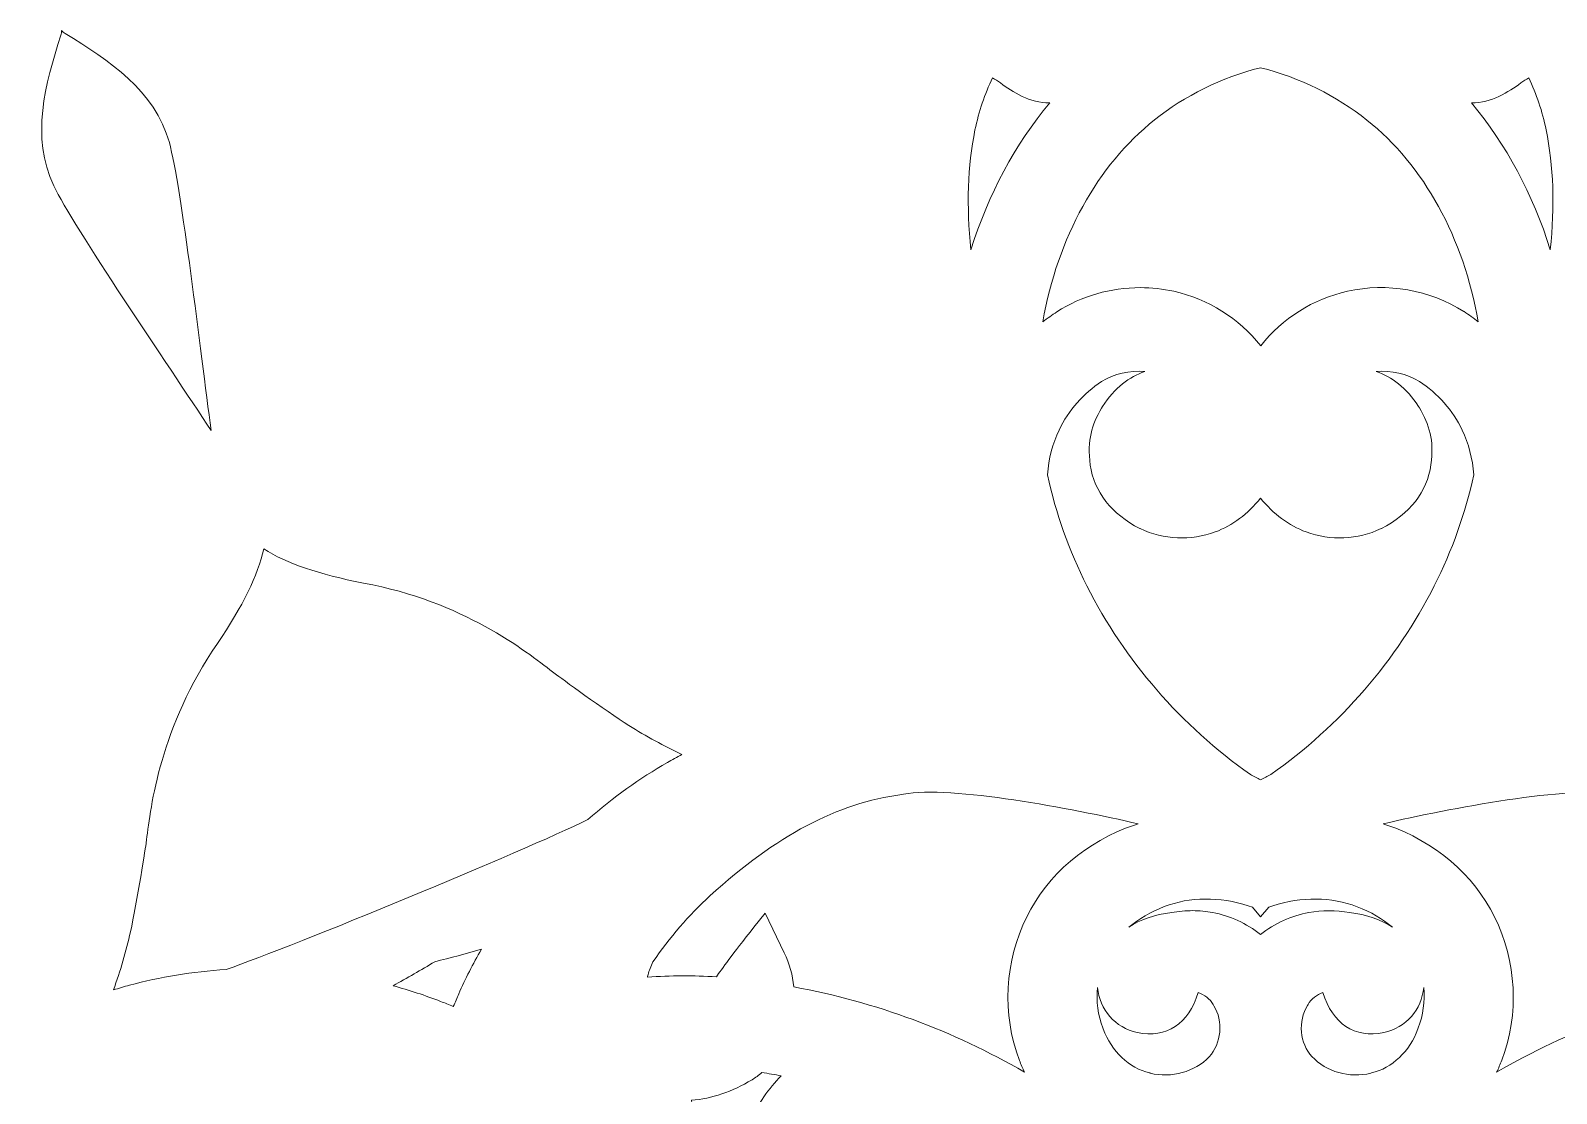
# Model space of a CAD drawing. Header units: millimetres. Extents: x -880 to 1612, y -870 to 417.
# Drawn here: x -60.3 to 76.4, y 271 to 366.2 of the extents above; entities that cross this region are included whole.
import ezdxf

# ---------------------------------------------------------------- set-up
doc = ezdxf.new("R2010")
doc.units = ezdxf.units.MM
doc.header["$MEASUREMENT"] = 0
doc.layers.add('Layer 5', color=7, linetype='Continuous')

msp = doc.modelspace()

# ---------------------------------------------------------------- linework, layer by layer
at = {"layer": 'Layer 5', "lineweight": 0}
for points, knots in [([(-58.23, 352.28), (-60.31, 356.65), (-59, 361.4), (-57.6, 365.76), (-57.55, 365.91), (-57.53, 366.05), (-57.53, 366.19), (-57.44, 366.09), (-57.34, 365.99), (-57.2, 365.91), (-53.29, 363.54), (-49.17, 360.82), (-47.88, 356.15), (-46.82, 352.32), (-45.06, 337.31), (-44.14, 330.37), (-48, 336.21), (-56.51, 348.69), (-58.23, 352.28)], [0, 0, 0, 0, 1, 1, 1, 2, 2, 2, 3, 3, 3, 4, 4, 4, 5, 5, 5, 6, 6, 6, 6]), ([(40.37, 358.18), (43.08, 360.36), (46.36, 361.97), (49.87, 362.86), (53.38, 361.97), (56.67, 360.35), (59.4, 358.16), (64.49, 354.13), (68.08, 347.6), (69.37, 340.09), (68.96, 340.42), (68.54, 340.72), (68.1, 341.01), (68.1, 341.01), (68.09, 341.01), (68.09, 341.01), (65.02, 342.97), (61.21, 343.63), (57.65, 342.83), (54.59, 342.15), (51.82, 340.4), (49.88, 337.95), (47.94, 340.4), (45.17, 342.15), (42.1, 342.83), (41.12, 343.05), (40.11, 343.16), (39.1, 343.16), (36.44, 343.16), (33.86, 342.42), (31.62, 340.99), (31.19, 340.71), (30.78, 340.41), (30.37, 340.1), (31.67, 347.6), (35.27, 354.14), (40.37, 358.18)], [0, 0, 0, 0, 1, 1, 1, 2, 2, 2, 3, 3, 3, 4, 4, 4, 5, 5, 5, 6, 6, 6, 7, 7, 7, 8, 8, 8, 9, 9, 9, 10, 10, 10, 11, 11, 11, 12, 12, 12, 12]), ([(23.93, 346.55), (23.51, 350.49), (23.63, 354.03), (24.29, 357.28), (24.63, 358.94), (25.16, 360.51), (25.86, 361.95), (26.09, 361.82), (26.33, 361.66), (26.56, 361.49), (27.66, 360.68), (29.22, 359.7), (30.97, 359.7), (30.97, 359.7), (30.98, 359.7), (30.98, 359.7), (27.89, 356.02), (25.47, 351.51), (23.93, 346.55)], [0, 0, 0, 0, 1, 1, 1, 2, 2, 2, 3, 3, 3, 4, 4, 4, 5, 5, 5, 6, 6, 6, 6]), ([(68.78, 359.7), (70.52, 359.7), (72.09, 360.68), (73.19, 361.49), (73.42, 361.66), (73.65, 361.82), (73.89, 361.95), (74.59, 360.51), (75.11, 358.94), (75.45, 357.3), (76.11, 354.04), (76.24, 350.49), (75.82, 346.55), (74.28, 351.51), (71.86, 356.02), (68.77, 359.7), (68.77, 359.7), (68.77, 359.7), (68.78, 359.7)], [0, 0, 0, 0, 1, 1, 1, 2, 2, 2, 3, 3, 3, 4, 4, 4, 5, 5, 5, 6, 6, 6, 6]), ([(34.62, 327.27), (34.93, 324.91), (36.54, 322.84), (39.05, 321.59), (39.05, 321.59), (39.09, 321.57), (39.09, 321.57), (41.18, 320.57), (43.63, 320.46), (45.81, 321.27), (47.35, 321.86), (48.73, 322.89), (49.87, 324.29), (51.01, 322.89), (52.4, 321.86), (53.96, 321.27), (56.13, 320.46), (58.56, 320.57), (60.66, 321.57), (60.66, 321.57), (60.7, 321.59), (60.7, 321.59), (63.21, 322.84), (64.82, 324.91), (65.13, 327.28), (65.42, 329.56), (65, 330.83), (64.1, 332.4), (64.1, 332.4), (64.02, 332.52), (64.02, 332.52), (62.95, 334.19), (61.6, 335.18), (60.24, 335.65), (61.59, 335.76), (62.98, 335.44), (64.1, 334.75), (65.73, 333.7), (67.09, 332.15), (67.94, 330.38), (68.51, 329.2), (68.87, 327.82), (68.97, 326.39), (68.21, 322.94), (67.03, 319.6), (65.43, 316.45), (62.06, 309.75), (57, 303.91), (50.79, 299.55), (50.48, 299.4), (50.18, 299.24), (49.87, 299.07), (49.57, 299.24), (49.26, 299.4), (48.96, 299.55), (42.75, 303.91), (37.69, 309.75), (34.31, 316.45), (32.72, 319.6), (31.53, 322.94), (30.78, 326.39), (30.88, 327.82), (31.24, 329.2), (31.82, 330.39), (31.82, 330.39), (31.82, 330.4), (31.82, 330.4), (32.66, 332.16), (34.02, 333.7), (35.63, 334.74), (36.76, 335.44), (38.16, 335.76), (39.5, 335.65), (38.14, 335.18), (36.79, 334.18), (35.71, 332.5), (35.71, 332.5), (35.63, 332.37), (35.63, 332.37), (34.75, 330.83), (34.32, 329.56), (34.62, 327.27)], [0, 0, 0, 0, 1, 1, 1, 2, 2, 2, 3, 3, 3, 4, 4, 4, 5, 5, 5, 6, 6, 6, 7, 7, 7, 8, 8, 8, 9, 9, 9, 10, 10, 10, 11, 11, 11, 12, 12, 12, 13, 13, 13, 14, 14, 14, 15, 15, 15, 16, 16, 16, 17, 17, 17, 18, 18, 18, 19, 19, 19, 20, 20, 20, 21, 21, 21, 22, 22, 22, 23, 23, 23, 24, 24, 24, 25, 25, 25, 26, 26, 26, 27, 27, 27, 27]), ([(-51.36, 285.44), (-50.79, 288.03), (-49.96, 293.35), (-49.95, 293.43), (-49.95, 293.43), (-49.92, 293.69), (-49.92, 293.69), (-49.55, 296.71), (-48.69, 303.8), (-43.58, 311.28), (-41.29, 314.64), (-39.94, 317.38), (-39.42, 319.76), (-37.38, 318.45), (-34.48, 317.46), (-30.49, 316.7), (-21.58, 315.03), (-15.96, 310.63), (-13.56, 308.74), (-13.56, 308.74), (-13.33, 308.57), (-13.33, 308.57), (-12.88, 308.23), (-8.84, 305.29), (-6.71, 303.93), (-5.18, 302.97), (-3.59, 302.1), (-1.96, 301.34), (-2.4, 301.11), (-2.84, 300.87), (-3.27, 300.62), (-5.72, 299.22), (-8.11, 297.5), (-10.39, 295.5), (-16.31, 292.63), (-36.58, 284.23), (-42.8, 282.08), (-45.82, 281.88), (-48.73, 281.4), (-51.44, 280.67), (-51.92, 280.54), (-52.41, 280.4), (-52.89, 280.25), (-52.27, 281.94), (-51.76, 283.68), (-51.36, 285.44)], [0, 0, 0, 0, 1, 1, 1, 2, 2, 2, 3, 3, 3, 4, 4, 4, 5, 5, 5, 6, 6, 6, 7, 7, 7, 8, 8, 8, 9, 9, 9, 10, 10, 10, 11, 11, 11, 12, 12, 12, 13, 13, 13, 14, 14, 14, 15, 15, 15, 15]), ([(0.55, 288.67), (6.49, 294.09), (11.94, 296.98), (17.73, 297.75), (17.73, 297.75), (17.89, 297.78), (17.89, 297.78), (22.15, 298.58), (32.99, 296.5), (38.9, 295.13), (38.79, 295.09), (38.68, 295.06), (38.58, 295.02), (34.28, 293.56), (30.77, 290.56), (28.94, 286.8), (26.94, 282.86), (26.69, 278.06), (28.27, 273.93), (28.41, 273.57), (28.56, 273.22), (28.72, 272.88), (22.34, 276.6), (15.41, 279.16), (8.06, 280.52), (7.96, 281.58), (7.67, 282.62), (7.21, 283.56), (7.21, 283.56), (5.48, 287.11), (5.48, 287.11), (5.48, 287.11), (4.49, 285.87), (4.49, 285.87), (2.54, 283.39), (1.59, 282.12), (1.12, 281.42), (-0.9, 281.55), (-2.97, 281.54), (-5.05, 281.39), (-5.04, 281.44), (-5.03, 281.48), (-5.02, 281.53), (-5.02, 281.53), (-4.99, 281.63), (-4.99, 281.63), (-4.91, 281.97), (-4.76, 282.35), (-4.56, 282.75), (-3.07, 284.95), (-1.35, 286.94), (0.55, 288.67)], [0, 0, 0, 0, 1, 1, 1, 2, 2, 2, 3, 3, 3, 4, 4, 4, 5, 5, 5, 6, 6, 6, 7, 7, 7, 8, 8, 8, 9, 9, 9, 10, 10, 10, 11, 11, 11, 12, 12, 12, 13, 13, 13, 14, 14, 14, 15, 15, 15, 16, 16, 16, 17, 17, 17, 17]), ([(81.86, 297.78), (81.86, 297.78), (82.04, 297.75), (82.04, 297.75), (87.81, 296.98), (93.26, 294.09), (99.2, 288.67), (101.1, 286.94), (102.82, 284.95), (104.31, 282.75), (104.51, 282.35), (104.66, 281.97), (104.74, 281.61), (104.74, 281.61), (104.77, 281.51), (104.77, 281.51), (104.78, 281.47), (104.79, 281.43), (104.8, 281.39), (102.72, 281.54), (100.65, 281.55), (98.63, 281.42), (98.17, 282.13), (97.21, 283.4), (95.25, 285.87), (95.25, 285.87), (94.27, 287.11), (94.27, 287.11), (94.27, 287.11), (92.53, 283.56), (92.53, 283.56), (92.07, 282.62), (91.79, 281.58), (91.69, 280.52), (84.34, 279.16), (77.41, 276.6), (71.02, 272.88), (71.18, 273.23), (71.34, 273.59), (71.49, 273.96), (73.06, 278.06), (72.8, 282.86), (70.82, 286.79), (68.98, 290.56), (65.47, 293.56), (61.18, 295.02), (61.07, 295.06), (60.96, 295.09), (60.85, 295.13), (66.75, 296.5), (77.59, 298.58), (81.86, 297.78)], [0, 0, 0, 0, 1, 1, 1, 2, 2, 2, 3, 3, 3, 4, 4, 4, 5, 5, 5, 6, 6, 6, 7, 7, 7, 8, 8, 8, 9, 9, 9, 10, 10, 10, 11, 11, 11, 12, 12, 12, 13, 13, 13, 14, 14, 14, 15, 15, 15, 16, 16, 16, 17, 17, 17, 17]), ([(48.77, 287.77), (48.77, 287.77), (49.15, 287.65), (49.15, 287.65), (49.15, 287.65), (49.87, 286.81), (49.87, 286.81), (49.87, 286.81), (50.6, 287.65), (50.6, 287.65), (50.6, 287.65), (50.97, 287.77), (50.97, 287.77), (53.54, 288.62), (56.22, 288.6), (58.52, 287.7), (59.74, 287.23), (60.8, 286.61), (61.68, 285.87), (60.67, 286.53), (59.4, 287.01), (57.84, 287.17), (56.63, 287.4), (55.36, 287.41), (54.19, 287.18), (52.65, 286.91), (51.14, 286.22), (49.87, 285.21), (48.61, 286.22), (47.11, 286.9), (45.59, 287.18), (45, 287.29), (44.4, 287.35), (43.79, 287.35), (43.16, 287.35), (42.53, 287.29), (41.91, 287.17), (40.36, 287.01), (39.08, 286.53), (38.08, 285.88), (38.96, 286.62), (40.03, 287.24), (41.25, 287.71), (43.52, 288.6), (46.21, 288.62), (48.77, 287.77)], [0, 0, 0, 0, 1, 1, 1, 2, 2, 2, 3, 3, 3, 4, 4, 4, 5, 5, 5, 6, 6, 6, 7, 7, 7, 8, 8, 8, 9, 9, 9, 10, 10, 10, 11, 11, 11, 12, 12, 12, 13, 13, 13, 14, 14, 14, 15, 15, 15, 15]), ([(-27.84, 280.62), (-26.58, 281.31), (-25.33, 282.03), (-24.1, 282.77), (-22.7, 283.12), (-21.31, 283.49), (-19.93, 283.89), (-20.68, 282.58), (-21.36, 281.24), (-21.96, 279.89), (-21.96, 279.89), (-21.96, 279.89), (-21.96, 279.89), (-22.12, 279.53), (-22.28, 279.15), (-22.44, 278.76), (-22.82, 278.92), (-23.2, 279.08), (-23.58, 279.22), (-24.96, 279.76), (-26.38, 280.22), (-27.84, 280.62)], [0, 0, 0, 0, 1, 1, 1, 2, 2, 2, 3, 3, 3, 4, 4, 4, 5, 5, 5, 6, 6, 6, 7, 7, 7, 7]), ([(38.83, 276.44), (41.46, 275.89), (43.44, 277.19), (44.28, 280.02), (44.83, 279.84), (45.34, 279.44), (45.63, 278.93), (45.63, 278.93), (45.69, 278.83), (45.69, 278.83), (46.55, 277.47), (46.36, 275.42), (45.27, 274.26), (44, 272.91), (41.88, 272.32), (39.99, 272.79), (39.99, 272.79), (39.94, 272.81), (39.94, 272.81), (38.09, 273.24), (36.5, 274.75), (35.78, 276.76), (35.78, 276.76), (35.75, 276.85), (35.75, 276.85), (35.3, 277.99), (35.14, 279.24), (35.26, 280.47), (35.45, 278.47), (36.84, 276.87), (38.83, 276.44)], [0, 0, 0, 0, 1, 1, 1, 2, 2, 2, 3, 3, 3, 4, 4, 4, 5, 5, 5, 6, 6, 6, 7, 7, 7, 8, 8, 8, 9, 9, 9, 10, 10, 10, 10]), ([(63.99, 276.84), (63.99, 276.84), (63.96, 276.75), (63.96, 276.75), (63.24, 274.75), (61.65, 273.24), (59.8, 272.81), (59.8, 272.81), (59.74, 272.79), (59.74, 272.79), (57.86, 272.31), (55.74, 272.91), (54.47, 274.28), (53.38, 275.43), (53.2, 277.47), (54.07, 278.85), (54.07, 278.85), (54.12, 278.94), (54.12, 278.94), (54.41, 279.44), (54.9, 279.83), (55.46, 280.02), (56.31, 277.19), (58.29, 275.89), (60.92, 276.44), (62.91, 276.87), (64.29, 278.47), (64.49, 280.47), (64.6, 279.23), (64.44, 277.98), (63.99, 276.84)], [0, 0, 0, 0, 1, 1, 1, 2, 2, 2, 3, 3, 3, 4, 4, 4, 5, 5, 5, 6, 6, 6, 7, 7, 7, 8, 8, 8, 9, 9, 9, 10, 10, 10, 10]), ([(-1.11, 270.36), (0.71, 270.51), (2.53, 271.13), (4.32, 272.2), (4.63, 272.39), (4.92, 272.61), (5.2, 272.86), (5.78, 272.76), (6.36, 272.66), (6.94, 272.55), (5.79, 271.4), (4.86, 270.05), (4.19, 268.58), (2.84, 265.67), (2.9, 262.22), (4.36, 259.33), (5.81, 256.52), (8.41, 254.54), (11.49, 253.89), (15.68, 253.01), (19.98, 255.49), (21.72, 258.39), (22.16, 259.12), (22.6, 260.21), (22.83, 261.43), (23.06, 260.67), (23.19, 259.89), (23.2, 259.11), (23.23, 257.88), (22.97, 256.61), (22.48, 255.53), (21.86, 254.19), (21.05, 252.97), (20.07, 251.91), (18.13, 249.77), (15.49, 248.26), (12.64, 247.65), (9.81, 247.03), (6.79, 247.3), (4.14, 248.42), (2.38, 249.19), (-2.92, 253.37), (-3.54, 254.02), (-6.47, 257.27), (-8.39, 261.44), (-9.01, 265.84), (-8.99, 265.84), (-8.96, 265.85), (-8.94, 265.85), (-8.32, 265.31), (-7.63, 264.91), (-6.94, 264.71), (-5.77, 264.36), (-4.57, 264.5), (-3.55, 265.12), (-3.55, 265.12), (-3.51, 265.14), (-3.51, 265.14), (-2.1, 266.02), (-1.27, 267.21), (-1.06, 268.67), (-0.98, 269.22), (-1, 269.79), (-1.11, 270.36)], [0, 0, 0, 0, 1, 1, 1, 2, 2, 2, 3, 3, 3, 4, 4, 4, 5, 5, 5, 6, 6, 6, 7, 7, 7, 8, 8, 8, 9, 9, 9, 10, 10, 10, 11, 11, 11, 12, 12, 12, 13, 13, 13, 14, 14, 14, 15, 15, 15, 16, 16, 16, 17, 17, 17, 18, 18, 18, 19, 19, 19, 20, 20, 20, 21, 21, 21, 21])]:
    msp.add_open_spline(points, degree=3, knots=knots, dxfattribs=at)

doc.saveas('drawing.dxf')
